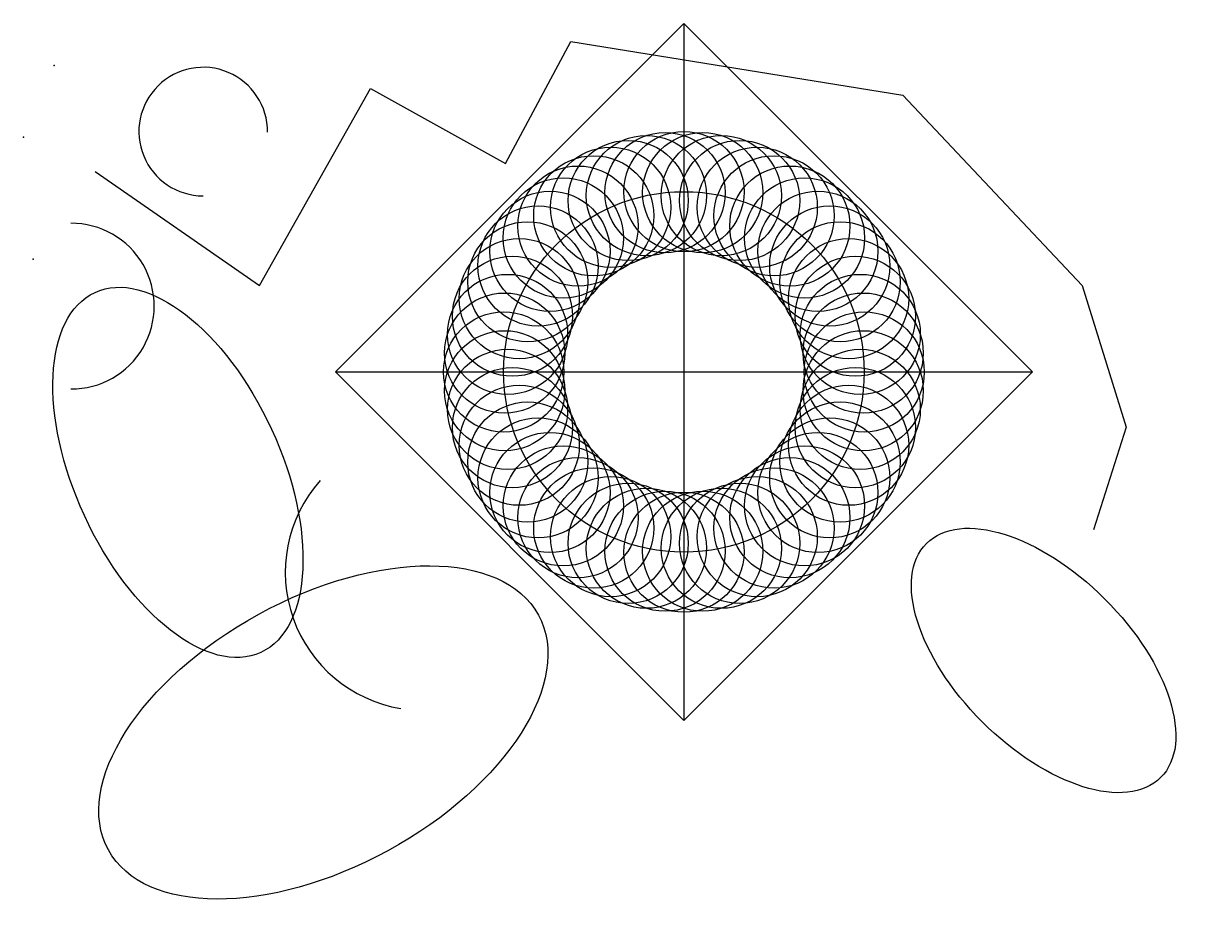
# Model space of a CAD drawing. Header units: inches. Extents: x -30.4 to 24.2, y -24.3 to 17.3.
import ezdxf

# ---------------------------------------------------------------- set-up
doc = ezdxf.new("R2010")
doc.units = ezdxf.units.IN
doc.header["$MEASUREMENT"] = 0

msp = doc.modelspace()

# ---------------------------------------------------------------- linework, layer by layer
for p, q in [((-15.85, 1.071), (0.39, 17.311)), ((0.39, 17.311), (0.39, -15.169)), ((0.39, 17.311), (16.63, 1.071)), ((-15.85, 1.071), (16.63, 1.071)), ((-15.85, 1.071), (0.39, -15.169)), ((16.63, 1.071), (0.39, -15.169))]:
    msp.add_line(p, q)
msp.add_lwpolyline([(-27.044, 10.405), (-19.379, 5.093), (-14.219, 14.276), (-7.92, 10.785), (-4.884, 16.476), (10.597, 13.972), (18.944, 5.093), (20.993, -1.509), (19.476, -6.29)])
for centre, radius in [((-1.357, 9.288), 2.8), ((-0.488, 9.425), 2.8), ((0.39, 9.471), 2.8), ((1.268, 9.425), 2.8), ((2.136, 9.288), 2.8), ((-3.027, 8.745), 2.8), ((-2.206, 9.06), 2.8), ((2.986, 9.06), 2.8), ((3.806, 8.745), 2.8), ((-3.81, 8.346), 2.8), ((4.59, 8.346), 2.8), ((-4.547, 7.867), 2.8), ((5.327, 7.867), 2.8), ((-5.231, 7.314), 2.8), ((6.011, 7.314), 2.8), ((-5.853, 6.692), 2.8), ((0.39, 1.071), 8.4), ((6.632, 6.692), 2.8), ((-6.406, 6.009), 2.8), ((7.186, 6.009), 2.8), ((-6.885, 5.271), 2.8), ((7.665, 5.271), 2.8), ((-7.284, 4.488), 2.8), ((8.064, 4.488), 2.8), ((-7.599, 3.667), 2.8), ((8.379, 3.667), 2.8), ((-7.827, 2.818), 2.8), ((8.606, 2.818), 2.8), ((-7.964, 1.949), 2.8), ((8.744, 1.949), 2.8), ((-8.01, 1.071), 2.8), ((8.79, 1.071), 2.8), ((-7.964, 0.193), 2.8), ((8.744, 0.193), 2.8), ((-7.827, -0.675), 2.8), ((8.606, -0.675), 2.8), ((-7.599, -1.524), 2.8), ((8.379, -1.524), 2.8), ((-7.284, -2.345), 2.8), ((8.064, -2.345), 2.8), ((-6.885, -3.129), 2.8), ((7.665, -3.129), 2.8), ((-6.406, -3.866), 2.8), ((7.186, -3.866), 2.8), ((-5.853, -4.549), 2.8), ((6.632, -4.549), 2.8), ((-5.231, -5.171), 2.8), ((6.011, -5.171), 2.8), ((-4.547, -5.724), 2.8), ((5.327, -5.724), 2.8), ((-3.81, -6.203), 2.8), ((-3.027, -6.603), 2.8), ((3.806, -6.603), 2.8), ((4.59, -6.203), 2.8), ((-2.206, -6.918), 2.8), ((-1.357, -7.145), 2.8), ((2.136, -7.145), 2.8), ((2.986, -6.918), 2.8), ((-0.488, -7.283), 2.8), ((0.39, -7.329), 2.8), ((1.268, -7.283), 2.8)]:
    msp.add_circle(centre, radius)
for centre, radius, start, end in [((-22.01, 12.271), 2.996, 359.3805, 269.8714), ((-28.153, 4.138), 3.861, 269.6121, 90.3143), ((-11.745, -8.263), 6.439, 138.4166, 260.5377)]:
    msp.add_arc(centre, radius, start, end)
for centre, major_axis, ratio in [((-23.186, -3.61), (3.864, -8.388), 0.519996), ((17.149, -12.375), (-5.456, 5.456), 0.52439), ((-16.41, -15.729), (10.019, 5.471), 0.550173)]:
    msp.add_ellipse(centre, major_axis=major_axis, ratio=ratio)
for p in [(-28.948, 15.343), (-30.387, 12.011), (-29.932, 6.333)]:
    msp.add_point(p)

doc.saveas('drawing.dxf')
